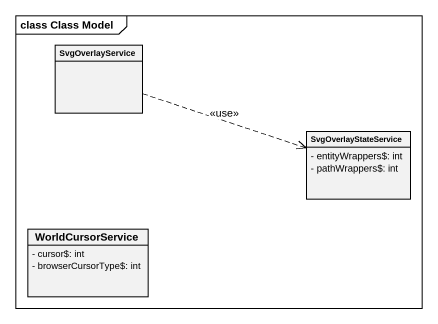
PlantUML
@startuml
mainframe class Class Model
hide circle
hide empty members
skinparam classAttributeIconSize 0
class SvgOverlayService
class SvgOverlayStateService {
  - entityWrappers$: int
  - pathWrappers$: int
}
class WorldCursorService {
  - cursor$: int
  - browserCursorType$: int
}
SvgOverlayService .right.> SvgOverlayStateService : <<use>>
@enduml
